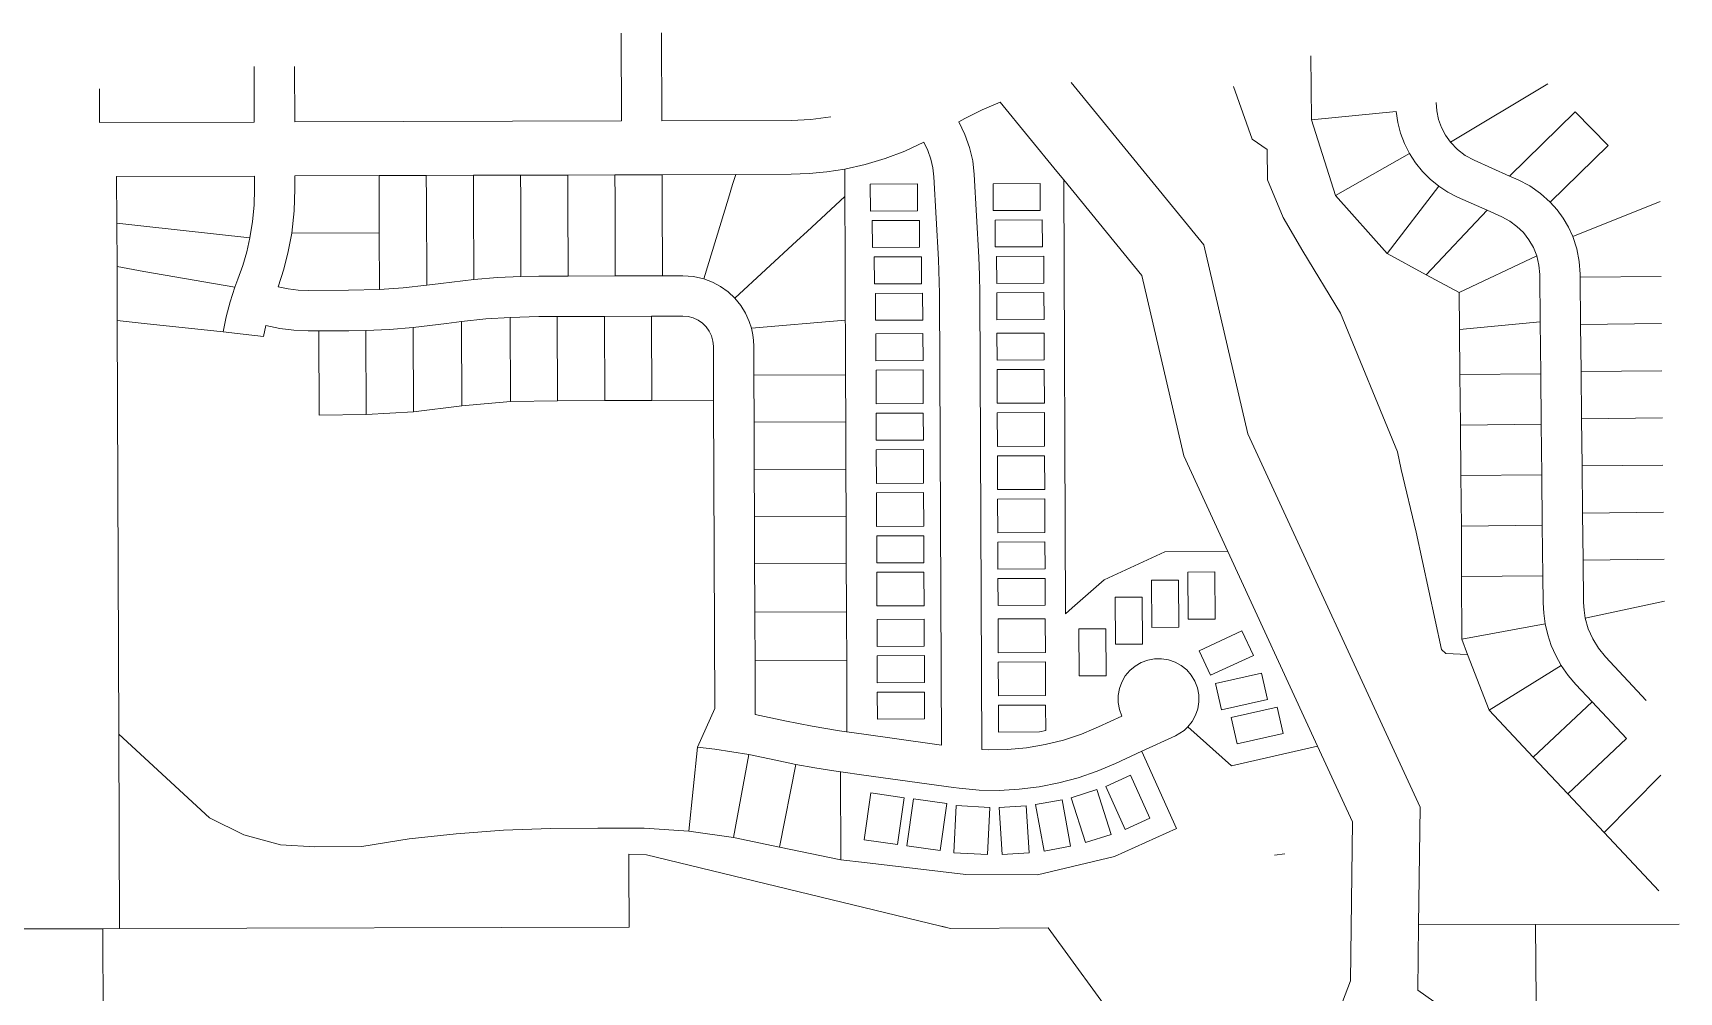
# Model space of a CAD drawing. Header units: feet. Extents: x 865220 to 2841409, y -2240498 to 948907.
# Drawn here: x 2838756 to 2841199, y 947277 to 948700 of the extents above; entities that cross this region are included whole.
import ezdxf

# ---------------------------------------------------------------- set-up
doc = ezdxf.new("R2010")
doc.units = ezdxf.units.FT
doc.header["$LTSCALE"] = 0.015
doc.header["$MEASUREMENT"] = 0
doc.layers.add('Dakota County Parcels', color=7, linetype='Continuous')

msp = doc.modelspace()

# ---------------------------------------------------------------- linework, layer by layer
at = {"layer": 'Dakota County Parcels', "lineweight": 5}
for p, q in [((2839628.9, 948699.7), (2839629.4, 948569.4)), ((2839688.9, 948699.9), (2839689.4, 948569.6)), ((2839084.3, 948650.1), (2839084.6, 948567.6)), ((2839144.3, 948650.3), (2839144.6, 948567.8)), ((2840653.2, 948571.1), (2840652.5, 948665.8)), ((2840493.7, 948385.3), (2840296.8, 948626.2)), ((2838854.8, 948617.1), (2838855, 948566.8)), ((2840565.1, 948542.5), (2840537.5, 948620.3)), ((2841003.7, 948624.3), (2840859.7, 948537.7)), ((2840653.2, 948571.1), (2840778.9, 948583.1)), ((2841044.4, 948582.7), (2840947.2, 948487.6)), ((2841093.4, 948532.7), (2841044.4, 948582.7)), ((2839084.6, 948567.6), (2838855, 948566.8)), ((2839629.4, 948569.4), (2839144.6, 948567.8)), ((2839881.1, 948570.2), (2839689.4, 948569.6)), ((2840688.8, 948458.7), (2840653.2, 948571.1)), ((2840587.3, 948526.8), (2840565.1, 948542.5)), ((2841093.4, 948532.7), (2841007.6, 948448.7)), ((2840587.8, 948482), (2840587.3, 948526.8)), ((2840688.8, 948458.7), (2840798.5, 948521.2)), ((2840947.2, 948487.6), (2840894.4, 948511.2)), ((2838880.4, 948486.9), (2839084.9, 948487.6)), ((2838880.6, 948417.7), (2838880.4, 948486.9)), ((2839084.9, 948487.6), (2839084.9, 948468.5)), ((2839144.9, 948487.8), (2839269.9, 948488.2)), ((2839144.9, 948487.8), (2839144.9, 948468.8)), ((2839269.9, 948488.2), (2839339.8, 948488.4)), ((2839269.9, 948488.2), (2839270, 948453.2)), ((2839339.8, 948488.4), (2839409.8, 948488.7)), ((2839339.8, 948488.4), (2839340, 948453.4)), ((2839409.8, 948488.7), (2839479.8, 948488.9)), ((2839409.8, 948488.7), (2839410, 948453.7)), ((2839479.8, 948488.9), (2839549.8, 948489.1)), ((2839479.8, 948488.9), (2839479.9, 948453.9)), ((2839549.8, 948489.1), (2839619.8, 948489.4)), ((2839549.8, 948489.1), (2839549.9, 948454.1)), ((2839619.8, 948489.4), (2839689.8, 948489.6)), ((2839619.8, 948489.4), (2839619.9, 948454.4)), ((2839689.8, 948489.6), (2839799, 948490)), ((2839689.8, 948489.6), (2839689.9, 948454.6)), ((2839799, 948490), (2839794.4, 948474.8)), ((2839799, 948490), (2839881.3, 948490.2)), ((2839960.8, 948457.2), (2839960.6, 948497.7)), ((2840099.8, 948363.7), (2840093, 948486.4)), ((2840159.7, 948367), (2840152.9, 948489.7)), ((2840275.6, 948494.1), (2840285.6, 948481.8)), ((2840285.6, 948481.8), (2840401.5, 948340.1)), ((2840285.6, 948481.8), (2840288.2, 947838.1)), ((2840611.3, 948426.2), (2840587.8, 948482)), ((2840960.1, 948481.8), (2840947.2, 948487.6)), ((2839788.3, 948454.9), (2839751.5, 948335.1)), ((2839794.4, 948474.8), (2839788.3, 948454.9)), ((2839960.8, 948457.2), (2839905, 948405.5)), ((2839961.1, 948370.2), (2839960.8, 948457.2)), ((2839998.5, 948475.5), (2840068.5, 948475.8)), ((2839998.7, 948435.5), (2839998.5, 948475.5)), ((2840068.5, 948475.8), (2840068.7, 948435.8)), ((2840180.7, 948476.2), (2840250.7, 948476.5)), ((2840180.9, 948436.2), (2840180.7, 948476.2)), ((2840250.7, 948476.5), (2840250.9, 948436.5)), ((2840765.4, 948372.6), (2840688.8, 948458.7)), ((2840765.4, 948372.6), (2840842.3, 948472.4)), ((2840870, 948456.4), (2840913.9, 948436.7)), ((2839270, 948453.2), (2839270.1, 948403.2)), ((2839340, 948453.4), (2839340.4, 948325.4)), ((2839410, 948453.7), (2839410.4, 948334.2)), ((2839479.9, 948453.9), (2839480.3, 948338.6)), ((2839549.9, 948454.1), (2839550.3, 948339.2)), ((2839619.9, 948454.4), (2839620.3, 948339.4)), ((2839689.9, 948454.6), (2839690.3, 948339.6)), ((2840068.7, 948435.8), (2839998.7, 948435.5)), ((2840250.9, 948436.5), (2840180.9, 948436.2)), ((2840823.6, 948341), (2840913.9, 948436.7)), ((2840913.9, 948436.7), (2840935.6, 948427.1)), ((2841040.8, 948397.8), (2841170.7, 948449.7)), ((2838880.6, 948417.7), (2838920.6, 948413.3)), ((2838880.9, 948353.1), (2838880.6, 948417.7)), ((2838920.6, 948413.3), (2839078, 948396)), ((2840001.6, 948421.5), (2840071.6, 948421.8)), ((2840001.7, 948381.5), (2840001.6, 948421.5)), ((2840071.6, 948421.8), (2840071.7, 948381.8)), ((2840183.8, 948422.3), (2840253.7, 948422.5)), ((2840183.9, 948382.3), (2840183.8, 948422.3)), ((2840253.7, 948422.5), (2840253.9, 948382.5)), ((2840640.3, 948376.2), (2840611.3, 948426.2)), ((2839270.1, 948403.2), (2839140.1, 948402.8)), ((2839270.1, 948403.2), (2839270.4, 948319.3)), ((2839889.7, 948391.4), (2839797.8, 948306.1)), ((2839905, 948405.5), (2839889.7, 948391.4)), ((2840071.7, 948381.8), (2840001.7, 948381.5)), ((2840253.9, 948382.5), (2840183.9, 948382.3)), ((2840558.8, 948104.8), (2840493.7, 948385.3)), ((2839961.2, 948346.6), (2839961.1, 948370.2)), ((2840004.6, 948367.5), (2840074.6, 948367.8)), ((2840004.7, 948327.5), (2840004.6, 948367.5)), ((2840074.6, 948367.8), (2840074.7, 948327.8)), ((2840101.3, 948313.5), (2840099.8, 948363.7)), ((2840186, 948368.3), (2840256, 948368.6)), ((2840186.2, 948328.3), (2840186, 948368.3)), ((2840256, 948368.6), (2840256.2, 948328.6)), ((2840696.5, 948284), (2840640.3, 948376.2)), ((2840823.6, 948341), (2840765.4, 948372.6)), ((2840872.2, 948314.6), (2840987.4, 948369.1)), ((2838880.9, 948353.1), (2838920.9, 948346.1)), ((2838881.2, 948273.4), (2838880.9, 948353.1)), ((2838920.9, 948346.1), (2839055.9, 948322.5)), ((2839060.2, 948334.4), (2839055.9, 948322.5)), ((2839410.4, 948334.2), (2839361.3, 948328.2)), ((2839506.6, 948339), (2839480.3, 948338.6)), ((2839506.6, 948339), (2839550.3, 948339.2)), ((2839550.3, 948339.2), (2839620.3, 948339.4)), ((2839620.3, 948339.4), (2839690.3, 948339.6)), ((2839690.3, 948339.6), (2839720.4, 948339.7)), ((2839961.5, 948283.6), (2839961.2, 948346.6)), ((2840401.5, 948340.1), (2840463.7, 948072.2)), ((2840872.2, 948314.6), (2840823.6, 948341)), ((2840991.9, 948341.3), (2840992.6, 948271)), ((2841051.9, 948337.4), (2841051.9, 948341.9)), ((2841171.9, 948338.7), (2841051.9, 948337.4)), ((2841052.6, 948267.5), (2841051.9, 948337.4)), ((2839164.5, 948317.9), (2839224.5, 948318.1)), ((2839224.5, 948318.1), (2839270.4, 948319.3)), ((2839340.4, 948325.4), (2839361.3, 948328.2)), ((2840074.7, 948327.8), (2840004.7, 948327.5)), ((2840006.3, 948313.5), (2840076.3, 948313.8)), ((2840006.5, 948273.5), (2840006.3, 948313.5)), ((2840076.3, 948313.8), (2840076.5, 948273.8)), ((2840104.1, 947643.2), (2840101.3, 948313.5)), ((2840164.1, 947636.4), (2840161.3, 948313.8)), ((2840256.2, 948328.6), (2840186.2, 948328.3)), ((2840186.3, 948314.3), (2840256.3, 948314.6)), ((2840186.5, 948274.3), (2840186.3, 948314.3)), ((2840256.3, 948314.6), (2840256.5, 948274.6)), ((2840872.7, 948259.7), (2840872.2, 948314.6)), ((2840781, 948078.2), (2840696.5, 948284)), ((2838881.2, 948273.4), (2838921.2, 948269)), ((2838883.6, 947659.4), (2838881.2, 948273.4)), ((2838921.2, 948269), (2839038.4, 948256.2)), ((2839101.7, 948266), (2839098.2, 948249.6)), ((2839320.2, 948262.8), (2839370, 948268.9)), ((2839320.7, 948137.8), (2839320.2, 948262.8)), ((2839392.1, 948271.8), (2839370, 948268.9)), ((2839392.6, 948146.8), (2839392.1, 948271.8)), ((2839506.8, 948279), (2839464.1, 948277.9)), ((2839464.6, 948152.9), (2839464.1, 948277.9)), ((2839506.8, 948279), (2839534.1, 948279.1)), ((2839534.1, 948279.1), (2839604.1, 948279.3)), ((2839534.6, 948154.1), (2839534.1, 948279.1)), ((2839604.1, 948279.3), (2839674.1, 948279.6)), ((2839604.6, 948154.4), (2839604.1, 948279.3)), ((2839674.6, 948154.6), (2839674.1, 948279.6)), ((2839822.2, 948261.8), (2839819.1, 948271.6)), ((2839961.5, 948273.6), (2839822.2, 948261.8)), ((2839824.4, 948251.9), (2839822.2, 948261.8)), ((2839961.5, 948273.6), (2839961.5, 948283.6)), ((2839961.6, 948263.6), (2839961.5, 948273.6)), ((2839961.8, 948192.8), (2839961.6, 948263.6)), ((2840076.5, 948273.8), (2840006.5, 948273.5)), ((2840256.5, 948274.6), (2840186.5, 948274.3)), ((2840872.7, 948259.7), (2840992.6, 948271)), ((2840873.4, 948193.1), (2840872.7, 948259.7)), ((2840992.6, 948271), (2840993.4, 948194.3)), ((2841172.6, 948268.7), (2841052.6, 948267.5)), ((2841053.4, 948197.5), (2841052.6, 948267.5)), ((2839038.4, 948256.2), (2839068.3, 948252.9)), ((2839068.3, 948252.9), (2839098.2, 948249.6)), ((2839164.7, 948257.9), (2839180.2, 948257.9)), ((2839180.2, 948257.9), (2839224.7, 948258.1)), ((2839180.2, 948257.9), (2839180.7, 948132.9)), ((2839224.7, 948258.1), (2839250.2, 948258.5)), ((2839250.7, 948133.5), (2839250.2, 948258.5)), ((2839765.8, 948234.9), (2839766.1, 948154.9)), ((2839825.8, 948235.1), (2839826, 948192.2)), ((2840007, 948213.5), (2840006.8, 948253.5)), ((2840076.8, 948253.8), (2840077, 948213.8)), ((2840256.6, 948254.6), (2840186.6, 948254.3)), ((2840186.7, 948214.3), (2840186.6, 948254.3)), ((2840256.6, 948254.6), (2840256.7, 948214.6)), ((2840077, 948213.8), (2840007, 948213.5)), ((2840256.7, 948214.6), (2840186.7, 948214.3)), ((2839961.8, 948192.8), (2839826, 948192.2)), ((2839826, 948192.2), (2839826.2, 948122.2)), ((2839962.1, 948122.8), (2839961.8, 948192.8)), ((2840077.1, 948199.8), (2840007.1, 948199.5)), ((2840007.3, 948149.5), (2840007.1, 948199.5)), ((2840077.1, 948199.8), (2840077.3, 948149.8)), ((2840256.8, 948200.6), (2840186.8, 948200.3)), ((2840187, 948150.3), (2840186.8, 948200.3)), ((2840256.8, 948200.6), (2840257, 948150.6)), ((2840873.4, 948193.1), (2840993.4, 948194.3)), ((2840874.2, 948118.1), (2840873.4, 948193.1)), ((2840993.4, 948194.3), (2840994.2, 948119.3)), ((2841173.3, 948198.7), (2841053.4, 948197.5)), ((2841054.1, 948127.5), (2841053.4, 948197.5)), ((2839250.7, 948133.5), (2839320.7, 948137.8)), ((2839320.7, 948137.8), (2839392.6, 948146.8)), ((2839392.6, 948146.8), (2839464.6, 948152.9)), ((2839464.6, 948152.9), (2839534.6, 948154.1)), ((2839534.6, 948154.1), (2839604.6, 948154.4)), ((2839604.6, 948154.4), (2839674.6, 948154.6)), ((2839674.6, 948154.6), (2839766.1, 948154.9)), ((2839766.1, 948154.9), (2839767.9, 947697.4)), ((2840077.3, 948149.8), (2840007.3, 948149.5)), ((2840257, 948150.6), (2840187, 948150.3)), ((2839180.7, 948132.9), (2839250.7, 948133.5)), ((2839962.1, 948122.8), (2839826.2, 948122.2)), ((2839826.2, 948122.2), (2839826.5, 948052.3)), ((2839962.4, 948052.8), (2839962.1, 948122.8)), ((2840077.3, 948135.8), (2840007.3, 948135.5)), ((2840007.5, 948095.5), (2840007.3, 948135.5)), ((2840077.3, 948135.8), (2840077.5, 948095.8)), ((2840257, 948136.6), (2840187, 948136.3)), ((2840187.2, 948086.3), (2840187, 948136.3)), ((2840257, 948136.6), (2840257.2, 948086.6)), ((2840874.2, 948118.1), (2840994.2, 948119.3)), ((2840875, 948043.1), (2840874.2, 948118.1)), ((2840994.2, 948119.3), (2840995, 948044.3)), ((2841174.1, 948128.7), (2841054.1, 948127.5)), ((2841054.8, 948057.5), (2841054.1, 948127.5)), ((2840077.5, 948095.8), (2840007.5, 948095.5)), ((2840814.3, 947550.8), (2840558.8, 948104.8)), ((2840077.5, 948081.8), (2840007.5, 948081.5)), ((2840007.7, 948031.5), (2840007.5, 948081.5)), ((2840077.5, 948081.8), (2840077.7, 948031.8)), ((2840257.2, 948086.6), (2840187.2, 948086.3)), ((2840257.3, 948072.6), (2840187.3, 948072.3)), ((2840187.5, 948022.3), (2840187.3, 948072.3)), ((2840257.3, 948072.6), (2840257.5, 948022.6)), ((2840463.7, 948072.2), (2840529.1, 947930.4)), ((2840786.1, 948052.3), (2840781, 948078.2)), ((2839962.4, 948052.8), (2839826.5, 948052.3)), ((2839826.5, 948052.3), (2839826.8, 947982.3)), ((2839962.7, 947982.8), (2839962.4, 948052.8)), ((2840808.4, 947959.3), (2840786.1, 948052.3)), ((2840875, 948043.1), (2840995, 948044.3)), ((2840875.8, 947968.1), (2840875, 948043.1)), ((2840995, 948044.3), (2840995.7, 947969.4)), ((2841174.8, 948058.7), (2841054.8, 948057.5)), ((2841055.6, 947987.5), (2841054.8, 948057.5)), ((2840077.7, 948031.8), (2840007.7, 948031.5)), ((2840077.8, 948017.8), (2840007.8, 948017.5)), ((2840008, 947967.6), (2840007.8, 948017.5)), ((2840077.8, 948017.8), (2840078, 947967.8)), ((2840257.5, 948022.6), (2840187.5, 948022.3)), ((2840257.6, 948008.6), (2840187.6, 948008.3)), ((2840187.8, 947958.3), (2840187.6, 948008.3)), ((2840257.6, 948008.6), (2840257.8, 947958.6)), ((2839962.7, 947982.8), (2839826.8, 947982.3)), ((2839826.8, 947982.3), (2839827, 947912.3)), ((2839963, 947912.8), (2839962.7, 947982.8)), ((2840078, 947967.8), (2840008, 947967.6)), ((2840875.8, 947968.1), (2840995.7, 947969.4)), ((2840875.9, 947893.1), (2840875.8, 947968.1)), ((2840995.7, 947969.4), (2840996.5, 947894.4)), ((2841175.5, 947988.8), (2841055.6, 947987.5)), ((2841056.3, 947917.5), (2841055.6, 947987.5)), ((2840078.1, 947953.8), (2840008.1, 947953.6)), ((2840008.2, 947913.6), (2840008.1, 947953.6)), ((2840078.1, 947953.8), (2840078.2, 947913.8)), ((2840257.8, 947958.6), (2840187.8, 947958.3)), ((2840257.8, 947944.6), (2840187.8, 947944.3)), ((2840188, 947904.3), (2840187.8, 947944.3)), ((2840257.8, 947944.6), (2840258, 947904.6)), ((2840846, 947785.1), (2840808.4, 947959.3)), ((2840345.6, 947888.3), (2840435.5, 947930)), ((2840435.5, 947930), (2840529.1, 947930.4)), ((2840529.1, 947930.4), (2840662.4, 947641.4)), ((2841176.3, 947918.8), (2841056.3, 947917.5)), ((2841056.9, 947854.9), (2841056.3, 947917.5)), ((2839963, 947912.8), (2839827, 947912.3)), ((2839827, 947912.3), (2839827.3, 947850.3)), ((2839963.2, 947850.8), (2839963, 947912.8)), ((2840078.2, 947913.8), (2840008.2, 947913.6)), ((2840078.3, 947899.8), (2840008.3, 947899.6)), ((2840008.5, 947849.6), (2840008.3, 947899.6)), ((2840078.3, 947899.8), (2840078.5, 947849.9)), ((2840258, 947904.6), (2840188, 947904.3)), ((2840469.8, 947900), (2840509.8, 947900.2)), ((2840470.1, 947830), (2840469.8, 947900)), ((2840509.8, 947900.2), (2840510.1, 947830.2)), ((2840875.9, 947893.1), (2840996.5, 947894.4)), ((2840876.1, 947800.1), (2840875.9, 947893.1)), ((2840996.5, 947894.4), (2840996.9, 947854.3)), ((2840258, 947890.6), (2840188, 947890.3)), ((2840188.2, 947850.3), (2840188, 947890.3)), ((2840258, 947890.6), (2840258.2, 947850.6)), ((2840298.2, 947846.8), (2840345.6, 947888.3)), ((2840415.9, 947887.8), (2840455.9, 947887.9)), ((2840416.2, 947817.8), (2840415.9, 947887.8)), ((2840455.9, 947887.9), (2840456.2, 947817.9)), ((2839827.3, 947850.3), (2839827.3, 947840.3)), ((2839963.3, 947840.8), (2839963.2, 947850.8)), ((2840078.5, 947849.9), (2840008.5, 947849.6)), ((2840258.2, 947850.6), (2840188.2, 947850.3)), ((2840288.2, 947838.1), (2840298.2, 947846.8)), ((2840362, 947862.8), (2840402, 947862.9)), ((2840362.3, 947792.8), (2840362, 947862.8)), ((2840402, 947862.9), (2840402.3, 947792.9)), ((2841176.9, 947856.8), (2841059.5, 947831.6)), ((2839963.3, 947840.8), (2839827.3, 947840.3)), ((2839827.3, 947840.3), (2839827.4, 947830.3)), ((2839827.4, 947830.3), (2839827.6, 947768.3)), ((2839963.3, 947830.8), (2839963.3, 947840.8)), ((2839963.6, 947768.8), (2839963.3, 947830.8)), ((2840078.6, 947829.9), (2840008.6, 947829.6)), ((2840008.7, 947789.6), (2840008.6, 947829.6)), ((2840078.6, 947829.9), (2840078.7, 947789.9)), ((2840258.3, 947830.6), (2840188.3, 947830.3)), ((2840188.5, 947780.3), (2840188.3, 947830.3)), ((2840258.3, 947830.6), (2840258.5, 947780.6)), ((2840510.1, 947830.2), (2840470.1, 947830)), ((2840876.1, 947800.1), (2841000, 947823.2)), ((2840308.2, 947815.7), (2840348.2, 947815.9)), ((2840308.5, 947745.7), (2840308.2, 947815.7)), ((2840348.2, 947815.9), (2840348.5, 947745.9)), ((2840456.2, 947817.9), (2840416.2, 947817.8)), ((2840486.6, 947783.2), (2840550.1, 947812.6)), ((2840550.1, 947812.6), (2840567, 947776.3)), ((2840078.7, 947789.9), (2840008.7, 947789.6)), ((2840078.8, 947775.9), (2840008.8, 947775.6)), ((2840008.9, 947735.6), (2840008.8, 947775.6)), ((2840078.8, 947775.9), (2840078.9, 947735.9)), ((2840258.5, 947780.6), (2840188.5, 947780.3)), ((2840402.3, 947792.9), (2840362.3, 947792.8)), ((2840503.4, 947746.9), (2840486.6, 947783.2)), ((2840567, 947776.3), (2840503.4, 947746.9)), ((2840852.5, 947779.2), (2840846, 947785.1)), ((2840884.9, 947777.4), (2840852.5, 947779.2)), ((2841149.9, 947709.5), (2841089.4, 947774.1)), ((2839963.6, 947768.8), (2839827.6, 947768.3)), ((2839827.6, 947768.3), (2839827.9, 947688.3)), ((2839964, 947662.8), (2839963.6, 947768.8)), ((2840258.5, 947766.6), (2840188.5, 947766.3)), ((2840188.7, 947716.3), (2840188.5, 947766.3)), ((2840258.5, 947766.6), (2840258.7, 947716.6)), ((2840510.9, 947734.3), (2840579.2, 947749.7)), ((2840579.2, 947749.7), (2840588, 947710.7)), ((2840916.8, 947695), (2841023.9, 947761.3)), ((2840078.9, 947735.9), (2840008.9, 947735.6)), ((2840348.5, 947745.9), (2840308.5, 947745.7)), ((2840519.7, 947695.3), (2840510.9, 947734.3)), ((2841045.6, 947733), (2841069.6, 947707.5)), ((2840079, 947721.9), (2840009, 947721.6)), ((2840009.2, 947681.6), (2840009, 947721.6)), ((2840079, 947721.9), (2840079.2, 947681.9)), ((2840258.7, 947716.6), (2840188.7, 947716.3)), ((2840258.8, 947702.6), (2840188.8, 947702.3)), ((2840189, 947662.4), (2840188.8, 947702.3)), ((2840258.8, 947702.6), (2840259, 947664.6)), ((2840588, 947710.7), (2840519.7, 947695.3)), ((2840534.1, 947684.2), (2840602.4, 947699.6)), ((2840602.4, 947699.6), (2840611.1, 947660.5)), ((2840982.1, 947625.4), (2841069.6, 947707.5)), ((2841069.6, 947707.5), (2841120.9, 947652.8)), ((2839767.9, 947697.4), (2839755.1, 947668.7)), ((2839872, 947679.2), (2839827.9, 947688.3)), ((2840079.2, 947681.9), (2840009.2, 947681.6)), ((2840337.3, 947670.3), (2840371.9, 947686.3)), ((2840542.9, 947645.2), (2840534.1, 947684.2)), ((2840916.8, 947695), (2840982.1, 947625.4)), ((2838884.7, 947370.8), (2838883.6, 947659.4)), ((2838883.6, 947659.4), (2839018, 947535.1)), ((2839755.1, 947668.7), (2839742.4, 947639.9)), ((2839952.7, 947664.4), (2839963.3, 947662.9)), ((2839963.3, 947662.9), (2839964, 947662.8)), ((2839964, 947662.8), (2839989, 947659.3)), ((2839989, 947659.3), (2840094, 947644.6)), ((2840249.7, 947662.6), (2840189, 947662.4)), ((2840259, 947664.6), (2840249.7, 947662.6)), ((2840312, 947659.6), (2840330.5, 947667.2)), ((2840330.5, 947667.2), (2840337.3, 947670.3)), ((2840401.4, 947633.9), (2840451.5, 947657.1)), ((2840534.6, 947612.6), (2840469.8, 947670.2)), ((2840611.1, 947660.5), (2840542.9, 947645.2)), ((2841033.4, 947570.7), (2841120.9, 947652.8)), ((2839729.6, 947515.6), (2839742.4, 947639.9)), ((2839818.3, 947629), (2839793.4, 947633.3)), ((2839795.8, 947506.1), (2839818.3, 947629)), ((2839858.7, 947620.7), (2839818.3, 947629)), ((2840094, 947644.6), (2840104.1, 947643.2)), ((2840164.1, 947636.4), (2840174.1, 947636)), ((2840362.6, 947615.8), (2840401.4, 947633.9)), ((2840662.4, 947641.4), (2840534.6, 947612.6)), ((2840662.4, 947641.4), (2840714.1, 947529.4)), ((2840982.1, 947625.4), (2841033.4, 947570.7)), ((2839858.7, 947620.7), (2839888, 947614.5)), ((2839863.8, 947491.9), (2839888, 947614.5)), ((2839944.4, 947605), (2839954.2, 947603.6)), ((2839954.8, 947472.9), (2839954.2, 947603.6)), ((2839954.2, 947603.6), (2839954.9, 947603.5)), ((2840334.9, 947577.2), (2840296.8, 947565.1)), ((2840356, 947510.5), (2840334.9, 947577.2)), ((2840384.6, 947598.4), (2840348.1, 947581.9)), ((2840348.1, 947581.9), (2840377, 947518.1)), ((2840413.4, 947534.6), (2840384.6, 947598.4)), ((2841087.3, 947513.2), (2841171.8, 947598.7)), ((2839999.3, 947572.1), (2839989.6, 947502.8)), ((2840048.9, 947565.1), (2839999.3, 947572.1)), ((2840039.1, 947495.8), (2840048.9, 947565.1)), ((2840062.7, 947563.2), (2840053, 947493.9)), ((2840112.2, 947556.3), (2840062.7, 947563.2)), ((2840102.5, 947486.9), (2840112.2, 947556.3)), ((2840126, 947553.3), (2840122.4, 947483.4)), ((2840176, 947550.7), (2840126, 947553.3)), ((2840229.9, 947553.1), (2840190, 947550.6)), ((2840234.2, 947483.2), (2840229.9, 947553.1)), ((2840283.1, 947562), (2840243.8, 947554.8)), ((2840243.8, 947554.8), (2840256.4, 947485.9)), ((2840295.7, 947493.1), (2840283.1, 947562)), ((2840296.8, 947565.1), (2840317.9, 947498.4)), ((2841033.4, 947570.7), (2841087.3, 947513.2)), ((2839018, 947535.1), (2839069, 947510.1)), ((2840172.3, 947480.8), (2840176, 947550.7)), ((2840190, 947550.6), (2840194.3, 947480.7)), ((2840377, 947518.1), (2840413.4, 947534.6)), ((2840714.1, 947529.4), (2840711.1, 947293.1)), ((2839069, 947510.1), (2839123.5, 947495.2)), ((2839244.4, 947492.9), (2839314.3, 947503.8)), ((2839314.3, 947503.8), (2839384.3, 947511.7)), ((2839384.3, 947511.7), (2839454.2, 947516.9)), ((2839454.2, 947516.9), (2839524.2, 947519.3)), ((2839524.2, 947519.3), (2839594.2, 947519.8)), ((2839594.2, 947519.8), (2839662.9, 947519.7)), ((2839662.9, 947519.7), (2839729.6, 947515.6)), ((2839729.6, 947515.6), (2839795.8, 947506.1)), ((2839795.8, 947506.1), (2839863.8, 947491.9)), ((2839989.6, 947502.8), (2840039.1, 947495.8)), ((2840317.9, 947498.4), (2840356, 947510.5)), ((2840360.8, 947477.8), (2840453.1, 947519.6)), ((2841087.3, 947513.2), (2841168.4, 947426.7)), ((2839123.5, 947495.2), (2839174.4, 947492.3)), ((2839174.4, 947492.3), (2839244.4, 947492.9)), ((2839666.8, 947480.2), (2839640.4, 947481.2)), ((2839640.4, 947481.2), (2839640.5, 947460.3)), ((2840117.7, 947371), (2839666.8, 947480.2)), ((2839863.8, 947491.9), (2839954.8, 947472.9)), ((2840053, 947493.9), (2840102.5, 947486.9)), ((2840122.4, 947483.4), (2840172.3, 947480.8)), ((2840194.3, 947480.7), (2840234.2, 947483.2)), ((2840246.9, 947450.6), (2840360.8, 947477.8)), ((2840256.4, 947485.9), (2840295.7, 947493.1)), ((2840613.5, 947482), (2840598.6, 947480)), ((2839640.5, 947460.3), (2839640.8, 947373)), ((2839954.8, 947472.9), (2839989.8, 947468.8)), ((2839989.8, 947468.8), (2840140.6, 947450.9)), ((2840140.6, 947450.9), (2840246.9, 947450.6)), ((2838884.7, 947370.8), (2838742.7, 947370.4)), ((2838742.7, 947370.4), (2838784.7, 947370.5)), ((2838784.7, 947370.5), (2838792.7, 947370.5)), ((2838792.7, 947370.5), (2838859.7, 947370.7)), ((2838860.2, 947237.1), (2838859.7, 947370.7)), ((2839640.8, 947373), (2838884.7, 947370.8)), ((2840104.1, 947374.3), (2840117.7, 947371)), ((2840262.6, 947372.2), (2840117.7, 947371)), ((2840392.1, 947194.3), (2840262.6, 947372.2)), ((2840812.1, 947376.3), (2840810.9, 947279.6)), ((2840985.6, 947376.8), (2841198.7, 947377.4)), ((2840711.1, 947293.1), (2840642.1, 947113.3)), ((2840810.9, 947279.6), (2840870.3, 947237.2))]:
    msp.add_line(p, q, dxfattribs=at)
for points in [[(2840191.5, 948597), (2840164.6, 948586), (2840138.8, 948572.8), (2840130.1, 948567.8)], [(2840191.5, 948597), (2840191.5, 948597), (2840275.6, 948494.1)], [(2840778.9, 948583.1), (2840781.3, 948566.9), (2840785.4, 948551.1), (2840791.2, 948535.8), (2840798.5, 948521.2)], [(2840838.2, 948596.9), (2840839.2, 948584.1), (2840841.9, 948571.6), (2840846.3, 948559.5), (2840852.3, 948548.1), (2840859.7, 948537.7)], [(2839881.1, 948570.2), (2839910.6, 948571.6), (2839940, 948575.3)], [(2840152.9, 948489.7), (2840150.6, 948510.1), (2840146, 948530.1), (2840139.1, 948549.4), (2840130.1, 948567.8)], [(2839960.6, 948497.7), (2839991, 948504.5), (2840020.9, 948513.5), (2840050, 948524.5), (2840078.3, 948537.6)], [(2840093, 948486.4), (2840091.5, 948499.7), (2840088.5, 948512.8), (2840084.1, 948525.5), (2840078.3, 948537.6)], [(2840859.7, 948537.7), (2840869.9, 948527.1), (2840881.5, 948518.2), (2840894.4, 948511.2)], [(2840798.5, 948521.2), (2840807.4, 948507.3), (2840817.8, 948494.4), (2840829.4, 948482.8), (2840842.3, 948472.4)], [(2839881.3, 948490.2), (2839907.9, 948491.1), (2839934.3, 948493.6), (2839960.6, 948497.7)], [(2841007.6, 948448.7), (2840993.2, 948461.7), (2840977.3, 948472.8), (2840960.1, 948481.8)], [(2839078, 948396), (2839081.9, 948420), (2839084.2, 948444.2), (2839084.9, 948468.5)], [(2839140.1, 948402.8), (2839143.8, 948435.7), (2839144.9, 948468.8)], [(2840842.3, 948472.4), (2840855.7, 948463.7), (2840870, 948456.4)], [(2841040.8, 948397.8), (2841034.4, 948411.7), (2841026.7, 948424.9), (2841017.8, 948437.3), (2841007.6, 948448.7)], [(2840987.4, 948369.1), (2840982.5, 948381.5), (2840975.9, 948393.1), (2840967.7, 948403.6), (2840958.1, 948412.9), (2840947.4, 948420.8), (2840935.6, 948427.1)], [(2839060.2, 948334.4), (2839067.4, 948354.6), (2839073.3, 948375.1), (2839078, 948396)], [(2839120.1, 948323.2), (2839128.4, 948349.3), (2839135.1, 948375.8), (2839140.1, 948402.8)], [(2841051.9, 948341.9), (2841050.5, 948361), (2841046.8, 948379.7), (2841040.8, 948397.8)], [(2840161.3, 948313.8), (2840160.9, 948340.4), (2840159.7, 948367)], [(2840991.9, 948341.3), (2840990.7, 948355.4), (2840987.4, 948369.1)], [(2839480.3, 948338.6), (2839445.3, 948337), (2839410.4, 948334.2)], [(2839751.5, 948335.1), (2839736.2, 948338.6), (2839720.4, 948339.7)], [(2839797.8, 948306.1), (2839787.8, 948315.6), (2839776.6, 948323.7), (2839764.4, 948330.2), (2839751.5, 948335.1)], [(2839055.9, 948322.5), (2839048.9, 948300.7), (2839043, 948278.6), (2839038.4, 948256.2)], [(2839120.1, 948323.2), (2839134.7, 948320.2), (2839149.6, 948318.4), (2839164.5, 948317.9)], [(2839270.4, 948319.3), (2839305.5, 948321.7), (2839340.4, 948325.4)], [(2839819.1, 948271.6), (2839813.5, 948284), (2839806.4, 948295.5), (2839797.8, 948306.1)], [(2839101.7, 948266), (2839122.4, 948261.4), (2839143.5, 948258.7), (2839164.7, 948257.9)], [(2839250.2, 948258.5), (2839285.2, 948260), (2839320.2, 948262.8)], [(2839464.1, 948277.9), (2839428.1, 948275.5), (2839392.1, 948271.8)], [(2839674.1, 948279.6), (2839720.6, 948279.7), (2839720.6, 948279.7)], [(2839765.8, 948234.9), (2839765.1, 948242.7), (2839763, 948250.3), (2839759.7, 948257.4), (2839755.2, 948263.8), (2839749.6, 948269.3), (2839743.2, 948273.8), (2839736, 948277.1), (2839728.5, 948279.1), (2839720.6, 948279.7)], [(2839825.8, 948235.1), (2839825.4, 948243.6), (2839824.4, 948251.9)], [(2840006.8, 948253.5), (2840076.6, 948253.8), (2840076.8, 948253.8)], [(2840996.9, 947854.3), (2840997.8, 947838.7), (2841000, 947823.2)], [(2841056.9, 947854.9), (2841057.6, 947843.2), (2841059.5, 947831.6)], [(2841000, 947823.2), (2841003.8, 947807), (2841009.1, 947791.1), (2841015.8, 947775.9), (2841023.9, 947761.3)], [(2841059.5, 947831.6), (2841063.9, 947815.8), (2841070.5, 947800.8), (2841079, 947786.8), (2841089.4, 947774.1)], [(2840876.1, 947800.1), (2840884.9, 947777.4), (2840916.8, 947695)], [(2840469.8, 947670.2), (2840476.3, 947678.3), (2840481.2, 947687.4), (2840484.6, 947697.2), (2840486.2, 947707.5), (2840486, 947717.9), (2840484, 947728.1), (2840480.2, 947737.8), (2840474.9, 947746.7), (2840468.1, 947754.6), (2840460, 947761.1), (2840450.9, 947766.2), (2840441.1, 947769.6), (2840430.9, 947771.3), (2840420.5, 947771.2), (2840410.3, 947769.3), (2840400.5, 947765.7), (2840391.6, 947760.4), (2840383.7, 947753.7), (2840377, 947745.7), (2840371.8, 947736.7), (2840368.3, 947726.9), (2840366.5, 947716.7), (2840366.5, 947706.3), (2840368.3, 947696), (2840371.9, 947686.3)], [(2841023.9, 947761.3), (2841034.1, 947746.6), (2841045.6, 947733)], [(2839872, 947679.2), (2839912.2, 947671), (2839952.7, 947664.4)], [(2840174.1, 947636), (2840202.2, 947636.5), (2840230.2, 947639.1), (2840258, 947643.9), (2840285.3, 947650.7), (2840312, 947659.6)], [(2840451.5, 947657.1), (2840458.1, 947660.7), (2840464.3, 947665), (2840469.8, 947670.2)], [(2839793.4, 947633.3), (2839767.9, 947636.9), (2839742.4, 947639.9)], [(2840453.1, 947519.6), (2840401.4, 947633.8), (2840401.4, 947633.9)], [(2839888, 947614.5), (2839916.1, 947609.4), (2839944.4, 947605)], [(2839954.9, 947603.5), (2839989.2, 947598.7), (2840122.1, 947580.1)], [(2840122.1, 947580.1), (2840130.6, 947579), (2840160.2, 947576.5), (2840190, 947576), (2840219.7, 947577.6), (2840249.2, 947581.3), (2840278.3, 947586.9), (2840307.1, 947594.6), (2840335.2, 947604.3), (2840362.6, 947615.8)], [(2840812.1, 947376.3), (2840812.1, 947376.3), (2840814.3, 947550.8)], [(2840985.5, 947376.8), (2840812.1, 947376.3), (2840812.1, 947376.3)], [(2840812.1, 947376.3), (2840985.5, 947376.8), (2840985.6, 947376.8)], [(2840988.4, 947037.3), (2840985.5, 947376.8), (2840985.5, 947376.8)]]:
    msp.add_lwpolyline(points, dxfattribs=at)

doc.saveas('drawing.dxf')
